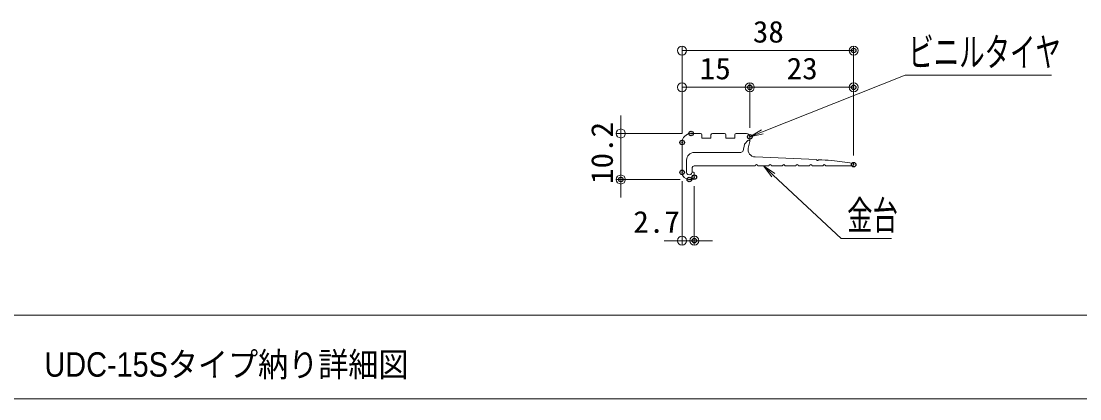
# Model space of a CAD drawing. Units: millimetres, scale not verified. Extents: x -401 to 399, y -277 to 277.
# Drawn here: x -68.3 to 166.1, y -111.5 to -27.8 of the extents above; entities that cross this region are included whole.
import ezdxf
from ezdxf.enums import TextEntityAlignment as Align

# ---------------------------------------------------------------- set-up
doc = ezdxf.new("R2010")
doc.units = ezdxf.units.MM
doc.header["$LTSCALE"] = 2
doc.header["$PDMODE"] = 32
doc.header["$PDSIZE"] = 1
for name, color, linetype, lineweight in [('0-0_zumenwaku', 5, 'Continuous', 9), ('0-3_09寸法A', 1, 'Continuous', 9), ('0-4_0', 1, 'Continuous', 9), ('0-6_1', 3, 'Continuous', 9), ('0-7_2', 4, 'Continuous', 9), ('0-F_6文字', 2, 'Continuous', 9)]:
    doc.layers.add(name, color=color, linetype=linetype, lineweight=lineweight)
doc.layers.add('0-1_moji', color=2, linetype='Continuous')
doc.layers.add('0-5_Defpoints', color=7, linetype='Continuous')
doc.styles.add('ＭＳ ゴシック', font='')
doc.styles.add('ＭＳ Ｐゴシック', font='')
doc.styles.get('ＭＳ ゴシック').set_extended_font_data('MS Gothic')
doc.styles.get('ＭＳ Ｐゴシック').set_extended_font_data('MS PGothic')

# ---------------------------------------------------------------- blocks, each defined once
blk = doc.blocks.new('_Origin')
at = {"layer": '0-4_0'}
blk.add_line((0, 0), (-2, 0), dxfattribs=at)
blk.add_circle((0, 0), 1, dxfattribs=at)
blk = doc.blocks.new('MLeader7')
at = {"layer": '0-F_6文字', "color": 1}
blk.add_line((128.519, -39.779), (159.88, -39.779), dxfattribs=at)
at = {"layer": '0-F_6文字'}
blk.add_line((96.015, -52.793), (93.042, -53.435), dxfattribs=at)
at = {"layer": '0-F_6文字', "color": 1}
blk.add_lwpolyline([(95.83, -52.328), (127.439, -39.779), (128.519, -39.779)], dxfattribs=at)
at = {"layer": '0-F_6文字'}
blk.add_lwpolyline([(95.646, -51.864), (93.042, -53.435), (95.83, -52.328)], dxfattribs=at)
at = {"layer": '0-F_6文字', "style": 'ＭＳ ゴシック', "width": 0.65}
blk.add_text('ビニルタイヤ', height=6.349, dxfattribs=at).set_placement((128.156, -39.703), align=Align.BOTTOM_LEFT)
blk = doc.blocks.new('MLeader8')
at = {"layer": '0-F_6文字'}
blk.add_line((97.89, -62.3), (96.041, -59.885), dxfattribs=at)
at = {"layer": '0-F_6文字', "color": 1}
blk.add_line((114.329, -75.977), (124.455, -75.977), dxfattribs=at)
at = {"layer": '0-F_6文字'}
blk.add_lwpolyline([(98.573, -61.569), (96.041, -59.885), (98.232, -61.934)], dxfattribs=at)
at = {"layer": '0-F_6文字', "color": 1}
blk.add_lwpolyline([(98.232, -61.934), (113.249, -75.977), (114.329, -75.977)], dxfattribs=at)
at = {"layer": '0-F_6文字', "style": 'ＭＳ ゴシック', "width": 0.65}
blk.add_text('金台', height=6.349, dxfattribs=at).set_placement((114.599, -75.912), align=Align.BOTTOM_LEFT)

msp = doc.modelspace()

# ---------------------------------------------------------------- linework, layer by layer
at = {"layer": '0-0_zumenwaku'}
for p, q in [((257.079, -93.003), (-400.921, -93.003)), ((-400.521, -111.526), (257.079, -111.526))]:
    msp.add_line(p, q, dxfattribs=at)
at = {"layer": '0-3_09寸法A'}
for p, q in [((78.042, -52.685), (78.042, -33.292)), ((80.042, -34.292), (114.041, -34.292)), ((116.041, -57.59), (116.041, -33.292)), ((78.042, -52.685), (78.042, -41.435)), ((93.042, -51.435), (93.042, -41.435)), ((93.042, -51.435), (93.042, -41.435)), ((116.041, -57.59), (116.041, -41.435)), ((80.042, -42.435), (91.042, -42.435)), ((95.042, -42.435), (114.041, -42.435)), ((64.472, -50.685), (64.472, -48.685)), ((78.042, -52.685), (63.472, -52.685)), ((64.472, -52.685), (64.472, -62.885)), ((77.642, -62.885), (63.472, -62.885)), ((78.042, -63.285), (78.042, -77.452)), ((64.472, -64.885), (64.472, -66.885)), ((80.742, -64.385), (80.742, -77.452)), ((76.042, -76.452), (74.042, -76.452)), ((78.042, -76.452), (80.742, -76.452)), ((82.742, -76.452), (84.742, -76.452))]:
    msp.add_line(p, q, dxfattribs=at)
at = {"layer": '0-5_Defpoints'}
for p in [(116.041, -34.292), (93.042, -42.435), (116.041, -42.435), (80.042, -52.685), (93.042, -53.435), (78.042, -54.685), (78.042, -61.285), (116.041, -59.59), (64.472, -62.885), (79.642, -62.885), (80.742, -62.385), (80.742, -76.452)]:
    msp.add_point(p, dxfattribs=at)
at = {"layer": '0-6_1'}
for p, q in [((91.546, -56.498), (91.867, -55.11)), ((91.927, -54.996), (92.609, -54.265)), ((92.705, -55.925), (93.036, -54.492)), ((79.042, -61.285), (79.042, -58.585)), ((80.742, -56.885), (91.059, -56.885)), ((94.194, -57.884), (107.84, -58.48)), ((108.24, -58.497), (109.024, -58.531)), ((80.242, -61.285), (80.242, -60.385)), ((80.742, -59.885), (94.241, -59.885)), ((94.841, -59.885), (97.241, -59.885)), ((97.841, -59.885), (100.241, -59.885)), ((100.841, -59.885), (103.241, -59.885)), ((103.841, -59.885), (106.241, -59.885)), ((106.841, -59.885), (109.241, -59.885)), ((109.841, -59.885), (115.723, -59.885)), ((115.762, -59.25), (111.763, -58.759))]:
    msp.add_line(p, q, dxfattribs=at)
msp.add_lwpolyline([(91.867, -55.11), (91.882, -55.045), (91.92, -55.004)], dxfattribs=at)
for centre, radius, start, end in [((92.11, -55.167), 0.25, 137, 167), ((92.792, -54.435), 0.25, 347, 137.03127), ((94.264, -56.285), 1.6, 167, 267.5), ((80.742, -58.585), 1.7, 90, 180), ((91.059, -56.385), 0.5, 270, 347), ((108.04, -58.488), 0.2, 177.5, 359.25), ((107.497, -93.498), 35, 83, 87.5), ((80.742, -60.385), 0.5, 90, 180), ((94.541, -59.885), 0.3, 0, 180), ((97.541, -59.885), 0.3, 360, 180), ((100.541, -59.885), 0.3, 360, 180), ((103.541, -59.885), 0.3, 360, 180), ((106.541, -59.885), 0.3, 360, 180), ((109.541, -59.885), 0.3, 360, 180), ((115.723, -59.567), 0.319, 270, 81.3799), ((79.642, -61.285), 0.6, 179.99825, 0.00175)]:
    msp.add_arc(centre, radius, start, end, dxfattribs=at)
at = {"layer": '0-7_2'}
for p, q in [((82.142, -52.685), (80.042, -52.685)), ((82.442, -52.985), (82.442, -53.685)), ((84.442, -53.685), (82.442, -53.685)), ((84.442, -52.985), (84.442, -53.685)), ((87.442, -52.685), (84.742, -52.685)), ((87.742, -52.985), (87.742, -53.685)), ((89.742, -53.685), (87.742, -53.685)), ((89.742, -52.985), (89.742, -53.685)), ((92.292, -52.685), (90.042, -52.685)), ((93.042, -53.435), (93.042, -54.435)), ((78.042, -54.685), (78.042, -61.285)), ((79.642, -62.885), (80.242, -62.885)), ((80.242, -61.285), (80.542, -61.285)), ((80.742, -62.385), (80.742, -61.485))]:
    msp.add_line(p, q, dxfattribs=at)
for centre, radius, start, end in [((80.042, -54.685), 2, 90, 180), ((82.142, -52.985), 0.3, 0, 90), ((84.742, -52.985), 0.3, 90, 180), ((87.442, -52.985), 0.3, 0, 90), ((90.042, -52.985), 0.3, 90, 180), ((92.292, -53.435), 0.75, 0, 90), ((79.642, -61.285), 1.6, 180, 270), ((80.242, -62.385), 0.5, 270, 0), ((80.542, -61.485), 0.2, 0, 90)]:
    msp.add_arc(centre, radius, start, end, dxfattribs=at)

# ---------------------------------------------------------------- block references
at = {"layer": '0-3_09寸法A'}
for p, rotation in [((78.042, -34.292), 180), ((78.042, -42.435), 180), ((93.042, -42.435), 180), ((64.472, -52.685), 270), ((64.472, -62.885), 90), ((80.742, -76.452), 180)]:
    msp.add_blockref('_Origin', p, dxfattribs=dict(at, rotation=rotation))
for p in [(116.041, -34.292), (93.042, -42.435), (116.041, -42.435), (78.042, -76.452)]:
    msp.add_blockref('_Origin', p, dxfattribs=at)
at = {"layer": '0-F_6文字'}
for name in ['MLeader7', 'MLeader8']:
    msp.add_blockref(name, (0, 0), dxfattribs=at)

# ---------------------------------------------------------------- texts
at = {"layer": '0-1_moji', "style": 'ＭＳ Ｐゴシック', "width": 0.9}
msp.add_text('UDC-15Sタイプ納り詳細図', height=5.425, dxfattribs=at).set_placement((-63.168, -108.242), align=Align.BOTTOM_LEFT)
at = {"layer": '0-3_09寸法A', "color": 2, "style": 'ＭＳ ゴシック', "width": 1.05}
for s, p in [('38', (93.708, -33.967)), ('15', (81.959, -42.11)), ('23', (101.208, -42.11)), ('2.7', (67.239, -76.127))]:
    msp.add_text(s, height=4.809, dxfattribs=at).set_placement(p, align=Align.BOTTOM_LEFT)
msp.add_text('10.2', height=4.809, rotation=90, dxfattribs=at).set_placement((64.147, -63.869), align=Align.BOTTOM_LEFT)

doc.saveas('drawing.dxf')
